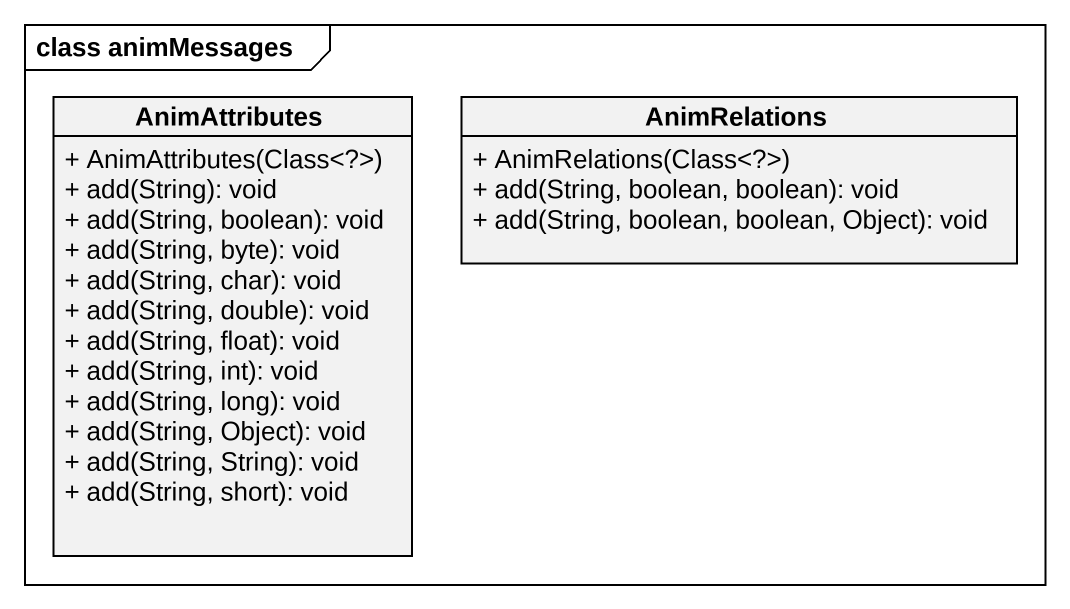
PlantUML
@startuml
mainframe class animMessages
hide circle
hide empty members
skinparam classAttributeIconSize 0
class AnimAttributes {
  + AnimAttributes(Class<?>)
  + add(String): void
  + add(String, boolean): void
  + add(String, byte): void
  + add(String, char): void
  + add(String, double): void
  + add(String, float): void
  + add(String, int): void
  + add(String, long): void
  + add(String, Object): void
  + add(String, String): void
  + add(String, short): void
}
class AnimRelations {
  + AnimRelations(Class<?>)
  + add(String, boolean, boolean): void
  + add(String, boolean, boolean, Object): void
}
@enduml
